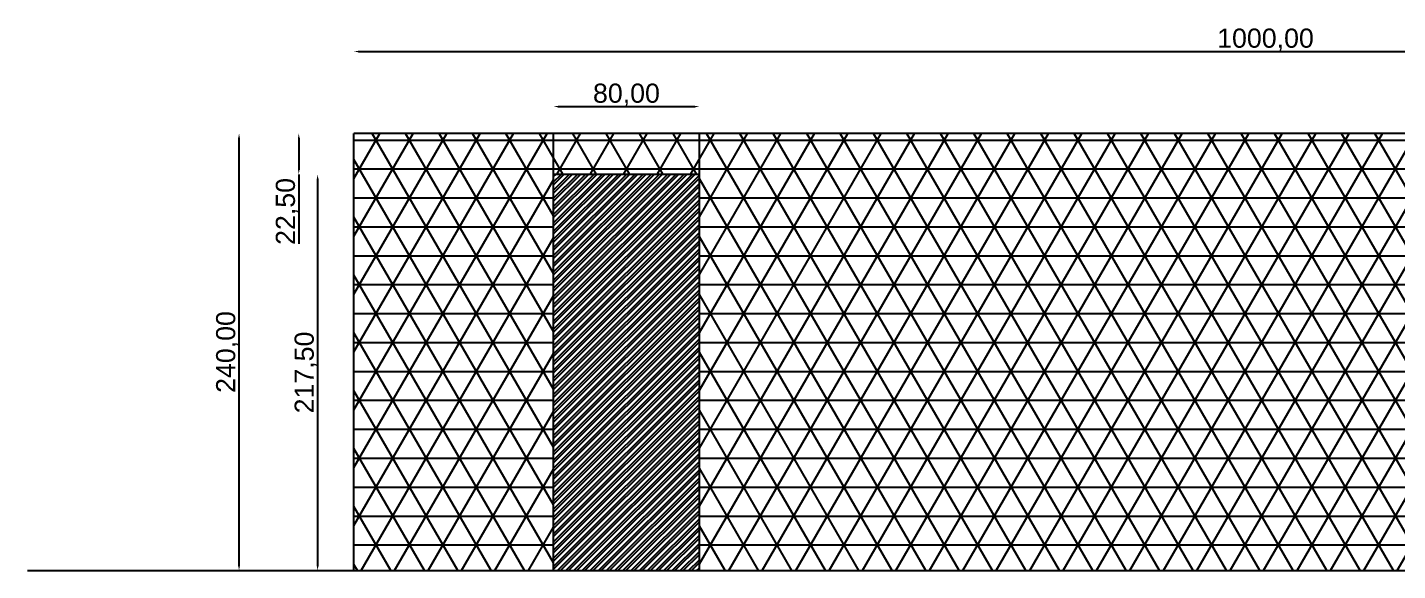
# Model space of a CAD drawing. Header units: metres. Extents: x 5374 to 25187, y 1840 to 7438.
# Drawn here: x 23822 to 24574, y 7003 to 7301 of the extents above; entities that cross this region are included whole.
import ezdxf

# ---------------------------------------------------------------- set-up
doc = ezdxf.new("R2010")
doc.units = ezdxf.units.M
for name, color, linetype in [('02', 2, 'Continuous'), ('04', 4, 'Continuous'), ('06', 6, 'Continuous')]:
    doc.layers.add(name, color=color, linetype=linetype)
doc.styles.get("Standard").update_dxf_attribs({"font": 'arial.ttf'})
doc.dimstyles.new('Cotas Internas', dxfattribs={"dimtxt": 10.5, "dimasz": 2.5, "dimexe": 1.25, "dimexo": 0.625, "dimgap": 0.0625, "dimtad": 1, "dimzin": 1, "dimtxsty": 'Standard', "dimcen": 2.5, "dimse1": 1, "dimse2": 1, "dimadec": 0, "dimazin": 0, "dimtfac": 1, "dimtmove": 0, "dimatfit": 3, "dimfxl": 1, "dimarcsym": 0})

# ---------------------------------------------------------------- blocks, each defined once
blk = doc.blocks.new('*D132')
at = {"layer": '04', "color": 0, "lineweight": -2, "transparency": 16777216}
blk.add_line((23938.31, 7005.16), (23938.31, 7240.16), dxfattribs=at)
at = {"layer": '04', "color": 0, "transparency": 16777216}
for points in [[(23937.89, 7240.16), (23938.72, 7240.16), (23938.31, 7242.66)], [(23937.89, 7005.16), (23938.72, 7005.16), (23938.31, 7002.66)]]:
    blk.add_solid(points, dxfattribs=at)
at = {"layer": 'Defpoints', "color": 0, "transparency": 16777216}
for p in [(23938.31, 7242.66), (24001.27, 7242.66), (24001.27, 7002.66)]:
    blk.add_point(p, dxfattribs=at)
at = {"layer": '04', "color": 0, "transparency": 16777216, "insert": (23931.94, 7122.66), "char_height": 10.5, "attachment_point": 5, "rotation": 90}
blk.add_mtext('240,00', dxfattribs=at)
blk = doc.blocks.new('*D133')
at = {"layer": '04', "color": 0, "lineweight": -2, "transparency": 16777216}
blk.add_line((24003.77, 7287.57), (24998.77, 7287.57), dxfattribs=at)
at = {"layer": '04', "color": 0, "transparency": 16777216}
for points in [[(24003.77, 7287.99), (24003.77, 7287.16), (24001.27, 7287.57)], [(24998.77, 7287.99), (24998.77, 7287.16), (25001.27, 7287.57)]]:
    blk.add_solid(points, dxfattribs=at)
at = {"layer": 'Defpoints', "color": 0, "transparency": 16777216}
for p in [(25001.27, 7287.57), (24001.27, 7242.66), (25001.27, 7242.66)]:
    blk.add_point(p, dxfattribs=at)
at = {"layer": '04', "color": 0, "transparency": 16777216, "insert": (24501.27, 7293.95), "char_height": 10.5, "attachment_point": 5}
blk.add_mtext('1000,00', dxfattribs=at)
blk = doc.blocks.new('*D135')
at = {"layer": '04', "color": 0, "lineweight": -2, "transparency": 16777216}
blk.add_line((24113.27, 7257.36), (24188.27, 7257.36), dxfattribs=at)
at = {"layer": '04', "color": 0, "transparency": 16777216}
for points in [[(24113.27, 7257.78), (24113.27, 7256.95), (24110.77, 7257.36)], [(24188.27, 7257.78), (24188.27, 7256.95), (24190.77, 7257.36)]]:
    blk.add_solid(points, dxfattribs=at)
at = {"layer": 'Defpoints', "color": 0, "transparency": 16777216}
for p in [(24190.77, 7257.36), (24110.77, 7220.16), (24190.77, 7220.16)]:
    blk.add_point(p, dxfattribs=at)
at = {"layer": '04', "color": 0, "transparency": 16777216, "insert": (24150.77, 7263.74), "char_height": 10.5, "attachment_point": 5}
blk.add_mtext('80,00', dxfattribs=at)
blk = doc.blocks.new('*D140')
at = {"layer": '04', "color": 0, "lineweight": -2, "transparency": 16777216}
blk.add_line((23981.39, 7217.66), (23981.39, 7005.16), dxfattribs=at)
at = {"layer": '04', "color": 0, "transparency": 16777216}
for points in [[(23980.97, 7217.66), (23981.8, 7217.66), (23981.39, 7220.16)], [(23980.97, 7005.16), (23981.8, 7005.16), (23981.39, 7002.66)]]:
    blk.add_solid(points, dxfattribs=at)
at = {"layer": 'Defpoints', "color": 0, "transparency": 16777216}
for p in [(24110.77, 7220.16), (23981.39, 7002.66), (24110.77, 7002.66)]:
    blk.add_point(p, dxfattribs=at)
at = {"layer": '04', "color": 0, "transparency": 16777216, "insert": (23975.01, 7111.41), "char_height": 10.5, "attachment_point": 5, "rotation": 90}
blk.add_mtext('217,50', dxfattribs=at)
blk = doc.blocks.new('*D141')
at = {"layer": '04', "color": 0, "lineweight": -2, "transparency": 16777216}
for p, q in [((23971.07, 7240.16), (23971.07, 7222.66)), ((23971.07, 7220.16), (23971.07, 7181.96))]:
    blk.add_line(p, q, dxfattribs=at)
at = {"layer": '04', "color": 0, "transparency": 16777216}
for points in [[(23970.65, 7240.16), (23971.48, 7240.16), (23971.07, 7242.66)], [(23970.65, 7222.66), (23971.48, 7222.66), (23971.07, 7220.16)]]:
    blk.add_solid(points, dxfattribs=at)
at = {"layer": 'Defpoints', "color": 0, "transparency": 16777216}
for p in [(24110.77, 7242.66), (23971.07, 7220.16), (24110.77, 7220.16)]:
    blk.add_point(p, dxfattribs=at)
at = {"layer": '04', "color": 0, "transparency": 16777216, "insert": (23964.69, 7199.81), "char_height": 10.5, "attachment_point": 5, "rotation": 90}
blk.add_mtext('22,50', dxfattribs=at)

msp = doc.modelspace()

# ---------------------------------------------------------------- hatches: boundary and pattern name
at = {"layer": '02', "true_color": 0xfdca91}
h = msp.add_hatch(dxfattribs=at)
h.set_pattern_fill('NET3', color=31, scale=5)
h.paths.add_polyline_path([(24626.307, 7220.159), (24626.307, 7242.659), (24190.768, 7242.659), (24190.768, 7220.159), (24190.768, 7002.659), (24626.307, 7002.659)])
h.paths.add_polyline_path([(24110.768, 7220.159), (24110.768, 7242.659), (24001.274, 7242.659), (24001.274, 7002.659), (24110.768, 7002.659)])
h.paths.add_polyline_path([(24190.768, 7242.659), (24110.768, 7242.659), (24110.768, 7220.159), (24190.768, 7220.159)])
h.paths.add_polyline_path([(24976.307, 7242.659), (24626.307, 7242.659), (24626.307, 7220.159), (24976.307, 7220.159)])
h.paths.add_polyline_path([(25001.274, 7242.659), (24976.307, 7242.659), (24976.307, 7220.159), (24976.307, 7002.659), (25001.274, 7002.659)])
h.paths.add_polyline_path([(24976.307, 7178.966), (24976.307, 7220.923), (24975.311, 7220.923), (24975.311, 7178.966)])
at = {"layer": '02', "true_color": 0xfed4aa}
h = msp.add_hatch(dxfattribs=at)
h.set_pattern_fill('STEEL', color=41)
h.set_pattern_definition([(45, (0, 0), (-2.24506403, 2.24506403), []), (45, (0, 1.5875), (-2.24506403, 2.24506403), [])])
h.paths.add_polyline_path([(24190.768, 7220.159), (24110.768, 7220.159), (24110.768, 7002.659), (24190.768, 7002.659)])
h.paths.add_polyline_path([(24976.307, 7220.159), (24626.307, 7220.159), (24626.307, 7002.659), (24976.307, 7002.659)])

# ---------------------------------------------------------------- linework, layer by layer
at = {"layer": '04'}
for p, q in [((24001.274, 7002.659), (24001.274, 7242.659)), ((25001.274, 7242.659), (24001.274, 7242.659)), ((24110.768, 7220.159), (24110.768, 7242.659)), ((24190.768, 7220.159), (24190.768, 7242.659)), ((24110.768, 7002.659), (24110.768, 7220.159)), ((24190.768, 7220.159), (24110.768, 7220.159)), ((24190.768, 7002.659), (24190.768, 7220.159))]:
    msp.add_line(p, q, dxfattribs=at)
at = {"layer": '06'}
msp.add_line((23822.222, 7002.659), (25187.36, 7002.659), dxfattribs=at)

# ---------------------------------------------------------------- dimensions: what is measured, and where the dimension line sits
at = {"layer": '04'}
for base, p1, p2, picture, middle in [((25001.274, 7287.573), (24001.274, 7242.659), (25001.274, 7242.659), '*D133', (24501.274, 7293.946)), ((24190.768, 7257.364), (24110.768, 7220.159), (24190.768, 7220.159), '*D135', (24150.768, 7263.737))]:
    dim = msp.add_linear_dim(base=base, p1=p1, p2=p2, dimstyle='Cotas Internas', dxfattribs=at)
    dim.commit()
    dim.dimension.update_dxf_attribs({"geometry": picture, "text_midpoint": middle})
for base, p1, p2, picture, middle in [((23938.308, 7242.659), (24001.274, 7002.659), (24001.274, 7242.659), '*D132', (23931.936, 7122.659)), ((23971.066, 7220.159), (24110.768, 7242.659), (24110.768, 7220.159), '*D141', (23964.694, 7199.809)), ((23981.385, 7002.659), (24110.768, 7220.159), (24110.768, 7002.659), '*D140', (23975.013, 7111.409))]:
    dim = msp.add_linear_dim(base=base, p1=p1, p2=p2, angle=90, dimstyle='Cotas Internas', dxfattribs=at)
    dim.commit()
    dim.dimension.update_dxf_attribs({"geometry": picture, "text_midpoint": middle})

doc.saveas('drawing.dxf')
